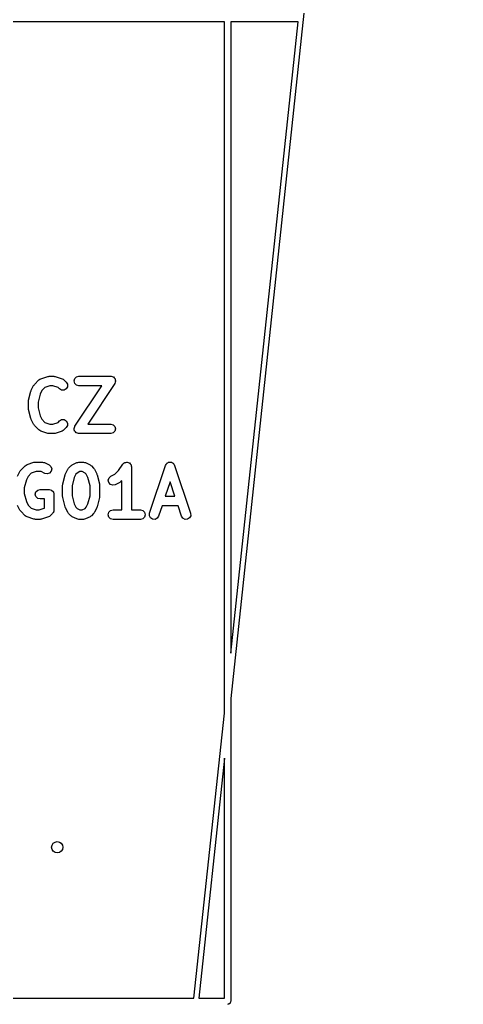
# Model space of a CAD drawing. Extents: x 0.02 to 3.57, y 0.02 to 5.41.
# Drawn here: x 2.237 to 2.784, y 1.607 to 2.822 of the extents above; entities that cross this region are included whole.
import ezdxf

# ---------------------------------------------------------------- set-up
doc = ezdxf.new("R2010")
doc.units = 0
doc.header["$MEASUREMENT"] = 0
doc.layers.add('BLACK', color=7, linetype='CONTINUOUS')

msp = doc.modelspace()

# ---------------------------------------------------------------- linework, layer by layer
at = {"layer": 'BLACK', "linetype": 'CONTINUOUS'}
for p, q in [((2.78444, 4.67261), (2.49767, 1.98462)), ((2.4898, 2.81944), (1.04895, 2.81898)), ((2.4898, 1.96649), (2.4898, 2.81944)), ((2.49767, 2.04029), (2.5808, 2.81947)), ((2.5808, 2.81947), (2.49767, 2.81944)), ((2.49767, 2.81944), (2.49767, 2.04029)), ((2.26353, 2.37914), (2.27196, 2.38195)), ((2.27196, 2.38195), (2.27291, 2.38201)), ((2.27291, 2.38201), (2.27383, 2.38225)), ((2.27383, 2.38225), (2.27946, 2.38225)), ((2.27946, 2.38225), (2.28037, 2.38201)), ((2.28037, 2.38201), (2.28132, 2.38195)), ((2.28132, 2.38195), (2.28976, 2.37914)), ((2.30744, 2.38146), (2.31039, 2.38225)), ((2.31039, 2.38225), (2.34976, 2.38225)), ((2.34976, 2.38225), (2.34995, 2.3822)), ((2.34995, 2.3822), (2.35014, 2.38224)), ((2.35014, 2.38224), (2.35141, 2.38181)), ((2.35141, 2.38181), (2.35271, 2.38146)), ((2.25168, 2.36493), (2.25449, 2.37055)), ((2.25449, 2.37055), (2.25512, 2.37127)), ((2.25512, 2.37127), (2.25559, 2.37209)), ((2.25559, 2.37209), (2.26122, 2.37771)), ((2.26122, 2.37771), (2.26239, 2.37839)), ((2.26239, 2.37839), (2.26353, 2.37914)), ((2.27479, 2.37044), (2.26858, 2.36838)), ((2.2785, 2.37044), (2.27479, 2.37044)), ((2.2847, 2.36838), (2.2785, 2.37044)), ((2.28976, 2.37914), (2.29089, 2.37839)), ((2.29089, 2.37839), (2.29207, 2.37771)), ((2.29207, 2.37771), (2.29488, 2.3749)), ((2.29488, 2.3749), (2.29641, 2.37225)), ((2.29641, 2.37225), (2.29641, 2.3692)), ((2.30448, 2.37635), (2.30527, 2.3793)), ((2.30527, 2.3734), (2.30448, 2.37635)), ((2.30527, 2.3793), (2.30744, 2.38146)), ((2.30744, 2.37123), (2.30527, 2.3734)), ((2.30548, 2.32057), (2.33872, 2.37044)), ((2.31039, 2.37044), (2.30744, 2.37123)), ((2.33872, 2.37044), (2.31039, 2.37044)), ((2.35467, 2.37307), (2.32142, 2.3232)), ((2.35271, 2.38146), (2.35285, 2.38133)), ((2.35285, 2.38133), (2.35304, 2.38126)), ((2.35304, 2.38126), (2.35392, 2.38025)), ((2.35392, 2.38025), (2.35487, 2.3793)), ((2.35474, 2.37326), (2.35467, 2.37307)), ((2.35487, 2.3734), (2.35474, 2.37326)), ((2.35487, 2.3793), (2.35492, 2.37911)), ((2.35522, 2.3747), (2.35487, 2.3734)), ((2.35492, 2.37911), (2.35505, 2.37897)), ((2.35505, 2.37897), (2.35532, 2.37765)), ((2.35565, 2.37597), (2.35522, 2.3747)), ((2.35532, 2.37765), (2.35566, 2.37635)), ((2.35566, 2.37635), (2.35561, 2.37616)), ((2.35561, 2.37616), (2.35565, 2.37597)), ((2.24842, 2.35247), (2.25123, 2.36372)), ((2.25123, 2.36372), (2.25155, 2.36429)), ((2.25155, 2.36429), (2.25168, 2.36493)), ((2.26253, 2.36023), (2.26005, 2.35031)), ((2.26462, 2.36441), (2.26253, 2.36023)), ((2.26858, 2.36838), (2.26462, 2.36441)), ((2.28653, 2.36655), (2.2847, 2.36838)), ((2.28918, 2.36502), (2.28653, 2.36655)), ((2.29223, 2.36502), (2.28918, 2.36502)), ((2.29488, 2.36655), (2.29223, 2.36502)), ((2.29641, 2.3692), (2.29488, 2.36655)), ((2.24824, 2.35104), (2.24843, 2.35174)), ((2.24824, 2.3426), (2.24824, 2.35104)), ((2.24843, 2.35174), (2.24842, 2.35247)), ((2.26005, 2.35031), (2.26005, 2.34333)), ((2.24843, 2.3419), (2.24824, 2.3426)), ((2.24842, 2.34117), (2.24843, 2.3419)), ((2.25123, 2.32992), (2.24842, 2.34117)), ((2.26005, 2.34333), (2.26253, 2.33342)), ((2.26253, 2.33342), (2.26462, 2.32923)), ((2.25155, 2.32935), (2.25123, 2.32992)), ((2.25168, 2.32871), (2.25155, 2.32935)), ((2.25449, 2.32309), (2.25168, 2.32871)), ((2.25512, 2.32238), (2.25449, 2.32309)), ((2.25559, 2.32155), (2.25512, 2.32238)), ((2.26122, 2.31593), (2.25559, 2.32155)), ((2.26462, 2.32923), (2.26858, 2.32527)), ((2.26858, 2.32527), (2.27479, 2.3232)), ((2.27479, 2.3232), (2.2785, 2.3232)), ((2.2785, 2.3232), (2.2847, 2.32527)), ((2.2847, 2.32527), (2.28653, 2.32709)), ((2.28653, 2.32709), (2.28918, 2.32862)), ((2.28918, 2.32862), (2.29223, 2.32862)), ((2.29223, 2.32862), (2.29488, 2.32709)), ((2.29488, 2.32709), (2.29641, 2.32445)), ((2.29641, 2.32139), (2.29488, 2.31874)), ((2.29641, 2.32445), (2.29641, 2.32139)), ((2.32142, 2.3232), (2.34976, 2.3232)), ((2.34976, 2.3232), (2.35271, 2.32241)), ((2.35271, 2.32241), (2.35487, 2.32025)), ((2.26239, 2.31525), (2.26122, 2.31593)), ((2.26353, 2.3145), (2.26239, 2.31525)), ((2.27196, 2.31169), (2.26353, 2.3145)), ((2.27291, 2.31163), (2.27196, 2.31169)), ((2.27383, 2.31139), (2.27291, 2.31163)), ((2.27946, 2.31139), (2.27383, 2.31139)), ((2.28037, 2.31163), (2.27946, 2.31139)), ((2.28132, 2.31169), (2.28037, 2.31163)), ((2.28976, 2.3145), (2.28132, 2.31169)), ((2.29089, 2.31525), (2.28976, 2.3145)), ((2.29207, 2.31593), (2.29089, 2.31525)), ((2.29488, 2.31874), (2.29207, 2.31593)), ((2.30448, 2.31729), (2.30453, 2.31748)), ((2.30483, 2.316), (2.30448, 2.31729)), ((2.3045, 2.31767), (2.30493, 2.31895)), ((2.30453, 2.31748), (2.3045, 2.31767)), ((2.3051, 2.31468), (2.30483, 2.316)), ((2.30493, 2.31895), (2.30527, 2.32025)), ((2.30522, 2.31453), (2.3051, 2.31468)), ((2.30527, 2.31434), (2.30522, 2.31453)), ((2.30527, 2.32025), (2.30541, 2.32038)), ((2.30623, 2.31339), (2.30527, 2.31434)), ((2.30541, 2.32038), (2.30548, 2.32057)), ((2.30711, 2.31238), (2.30623, 2.31339)), ((2.3073, 2.31232), (2.30711, 2.31238)), ((2.30744, 2.31218), (2.3073, 2.31232)), ((2.30874, 2.31183), (2.30744, 2.31218)), ((2.31001, 2.3114), (2.30874, 2.31183)), ((2.3102, 2.31144), (2.31001, 2.3114)), ((2.31039, 2.31139), (2.3102, 2.31144)), ((2.34976, 2.31139), (2.31039, 2.31139)), ((2.35271, 2.31218), (2.34976, 2.31139)), ((2.35487, 2.31434), (2.35271, 2.31218)), ((2.35487, 2.32025), (2.35566, 2.31729)), ((2.35566, 2.31729), (2.35487, 2.31434)), ((2.24435, 2.27171), (2.24552, 2.27239)), ((2.24552, 2.27239), (2.24665, 2.27314)), ((2.24665, 2.27314), (2.25509, 2.27595)), ((2.25509, 2.27595), (2.25604, 2.27601)), ((2.25604, 2.27601), (2.25696, 2.27625)), ((2.25696, 2.27625), (2.26539, 2.27625)), ((2.26539, 2.27625), (2.26671, 2.2759)), ((2.26671, 2.2759), (2.26804, 2.27563)), ((2.26804, 2.27563), (2.27366, 2.27282)), ((2.27366, 2.27282), (2.27595, 2.27079)), ((2.30059, 2.27171), (2.30141, 2.27219)), ((2.30141, 2.27219), (2.30212, 2.27282)), ((2.30212, 2.27282), (2.30775, 2.27563)), ((2.30775, 2.27563), (2.30908, 2.2759)), ((2.30908, 2.2759), (2.31039, 2.27625)), ((2.31039, 2.27625), (2.31601, 2.27625)), ((2.31601, 2.27625), (2.31732, 2.2759)), ((2.31732, 2.2759), (2.31865, 2.27563)), ((2.31865, 2.27563), (2.32428, 2.27282)), ((2.32428, 2.27282), (2.32499, 2.27219)), ((2.32499, 2.27219), (2.32581, 2.27171)), ((2.35923, 2.26568), (2.36453, 2.27363)), ((2.36453, 2.27363), (2.36554, 2.27451)), ((2.36554, 2.27451), (2.36649, 2.27546)), ((2.36649, 2.27546), (2.36668, 2.27551)), ((2.36668, 2.27551), (2.36683, 2.27564)), ((2.36683, 2.27564), (2.36815, 2.27591)), ((2.36815, 2.27591), (2.36944, 2.27625)), ((2.36944, 2.27625), (2.36963, 2.2762)), ((2.36963, 2.2762), (2.36982, 2.27624)), ((2.36982, 2.27624), (2.3711, 2.27581)), ((2.3711, 2.27581), (2.3724, 2.27546)), ((2.3724, 2.27546), (2.37254, 2.27533)), ((2.37254, 2.27533), (2.37272, 2.27526)), ((2.37272, 2.27526), (2.37361, 2.27425)), ((2.37361, 2.27425), (2.37456, 2.2733)), ((2.37456, 2.2733), (2.37461, 2.27311)), ((2.37461, 2.27311), (2.37474, 2.27297)), ((2.37474, 2.27297), (2.375, 2.27165)), ((2.39759, 2.21316), (2.41727, 2.27222)), ((2.41727, 2.27222), (2.41793, 2.27321)), ((2.41793, 2.27321), (2.41846, 2.27427)), ((2.41846, 2.27427), (2.41876, 2.27447)), ((2.41876, 2.27447), (2.41896, 2.27477)), ((2.41896, 2.27477), (2.42002, 2.2753)), ((2.42002, 2.2753), (2.42101, 2.27595)), ((2.42101, 2.27595), (2.42137, 2.27597)), ((2.42137, 2.27597), (2.42169, 2.27613)), ((2.42169, 2.27613), (2.42288, 2.27606)), ((2.42288, 2.27606), (2.42406, 2.27613)), ((2.42406, 2.27613), (2.42438, 2.27597)), ((2.42438, 2.27597), (2.42474, 2.27595)), ((2.42474, 2.27595), (2.42573, 2.2753)), ((2.42573, 2.2753), (2.42679, 2.27477)), ((2.42679, 2.27477), (2.42699, 2.27447)), ((2.42699, 2.27447), (2.42729, 2.27427)), ((2.42729, 2.27427), (2.42782, 2.27321)), ((2.42782, 2.27321), (2.42848, 2.27222)), ((2.42848, 2.27222), (2.44816, 2.21316)), ((2.2348, 2.25893), (2.23762, 2.26455)), ((2.23762, 2.26455), (2.23825, 2.26527)), ((2.23825, 2.26527), (2.23872, 2.26609)), ((2.23872, 2.26609), (2.24435, 2.27171)), ((2.25171, 2.26238), (2.24775, 2.25841)), ((2.25792, 2.26444), (2.25171, 2.26238)), ((2.264, 2.26444), (2.25792, 2.26444)), ((2.26838, 2.26226), (2.264, 2.26444)), ((2.27137, 2.26164), (2.26838, 2.26226)), ((2.27427, 2.26261), (2.27137, 2.26164)), ((2.2763, 2.2649), (2.27427, 2.26261)), ((2.27595, 2.27079), (2.27691, 2.26789)), ((2.27691, 2.26789), (2.2763, 2.2649)), ((2.2906, 2.24928), (2.29341, 2.26053)), ((2.29341, 2.26053), (2.29373, 2.2611)), ((2.29373, 2.2611), (2.29386, 2.26174)), ((2.29386, 2.26174), (2.29667, 2.26737)), ((2.29667, 2.26737), (2.2973, 2.26808)), ((2.2973, 2.26808), (2.29778, 2.2689)), ((2.29778, 2.2689), (2.30059, 2.27171)), ((2.30681, 2.26123), (2.30471, 2.25704)), ((2.30826, 2.26268), (2.30681, 2.26123)), ((2.31178, 2.26444), (2.30826, 2.26268)), ((2.31462, 2.26444), (2.31178, 2.26444)), ((2.31814, 2.26268), (2.31462, 2.26444)), ((2.3196, 2.26123), (2.31814, 2.26268)), ((2.32169, 2.25704), (2.3196, 2.26123)), ((2.32581, 2.27171), (2.32863, 2.2689)), ((2.32863, 2.2689), (2.3291, 2.26808)), ((2.3291, 2.26808), (2.32973, 2.26737)), ((2.32973, 2.26737), (2.33254, 2.26174)), ((2.33254, 2.26174), (2.33267, 2.2611)), ((2.33267, 2.2611), (2.33299, 2.26053)), ((2.33299, 2.26053), (2.3358, 2.24928)), ((2.34993, 2.25876), (2.3547, 2.26114)), ((2.3547, 2.26114), (2.35923, 2.26568)), ((2.375, 2.27165), (2.37535, 2.27035)), ((2.37535, 2.27035), (2.37535, 2.2172)), ((2.24566, 2.25423), (2.24318, 2.24431)), ((2.24775, 2.25841), (2.24566, 2.25423)), ((2.29042, 2.24785), (2.29061, 2.24856)), ((2.29061, 2.24856), (2.2906, 2.24928)), ((2.30471, 2.25704), (2.30223, 2.24713)), ((2.32417, 2.24713), (2.32169, 2.25704)), ((2.3358, 2.24928), (2.33579, 2.24856)), ((2.33579, 2.24856), (2.33598, 2.24785)), ((2.34668, 2.25383), (2.34764, 2.25673)), ((2.34729, 2.25084), (2.34668, 2.25383)), ((2.34932, 2.24855), (2.34729, 2.25084)), ((2.34764, 2.25673), (2.34993, 2.25876)), ((2.35222, 2.24758), (2.34932, 2.24855)), ((2.35521, 2.24819), (2.35222, 2.24758)), ((2.36084, 2.25101), (2.35521, 2.24819)), ((2.36155, 2.25164), (2.36084, 2.25101)), ((2.36237, 2.25211), (2.36155, 2.25164)), ((2.36354, 2.25328), (2.36237, 2.25211)), ((2.36354, 2.2172), (2.36354, 2.25328)), ((2.42288, 2.25167), (2.41701, 2.23407)), ((2.42874, 2.23407), (2.42288, 2.25167)), ((2.24318, 2.24431), (2.24318, 2.23733)), ((2.24318, 2.23733), (2.24566, 2.22742)), ((2.25668, 2.2366), (2.25747, 2.23956)), ((2.25747, 2.23365), (2.25668, 2.2366)), ((2.25747, 2.23956), (2.25963, 2.24172)), ((2.25963, 2.24172), (2.26258, 2.24251)), ((2.26258, 2.24251), (2.27383, 2.24251)), ((2.27383, 2.24251), (2.27678, 2.24172)), ((2.27678, 2.24172), (2.27895, 2.23956)), ((2.27895, 2.23956), (2.27974, 2.2366)), ((2.27974, 2.2366), (2.27974, 2.21692)), ((2.29042, 2.23379), (2.29042, 2.24785)), ((2.30223, 2.24713), (2.30223, 2.23452)), ((2.32417, 2.23452), (2.32417, 2.24713)), ((2.33598, 2.24785), (2.33598, 2.23379)), ((2.24566, 2.22742), (2.24775, 2.22323)), ((2.25963, 2.23149), (2.25747, 2.23365)), ((2.26258, 2.2307), (2.25963, 2.23149)), ((2.26793, 2.2307), (2.26258, 2.2307)), ((2.26793, 2.21936), (2.26793, 2.2307)), ((2.29061, 2.23309), (2.29042, 2.23379)), ((2.2906, 2.23236), (2.29061, 2.23309)), ((2.29341, 2.22111), (2.2906, 2.23236)), ((2.30223, 2.23452), (2.30471, 2.2246)), ((2.30471, 2.2246), (2.30681, 2.22042)), ((2.3196, 2.22042), (2.32169, 2.2246)), ((2.32169, 2.2246), (2.32417, 2.23452)), ((2.3358, 2.23236), (2.33299, 2.22111)), ((2.33598, 2.23379), (2.33579, 2.23309)), ((2.33579, 2.23309), (2.3358, 2.23236)), ((2.41701, 2.23407), (2.42874, 2.23407)), ((2.23762, 2.21709), (2.2348, 2.22271)), ((2.23825, 2.21638), (2.23762, 2.21709)), ((2.23872, 2.21555), (2.23825, 2.21638)), ((2.24435, 2.20993), (2.23872, 2.21555)), ((2.24775, 2.22323), (2.25171, 2.21927)), ((2.25171, 2.21927), (2.25792, 2.2172)), ((2.25792, 2.2172), (2.26162, 2.2172)), ((2.26162, 2.2172), (2.26783, 2.21927)), ((2.26783, 2.21927), (2.26793, 2.21936)), ((2.27801, 2.21274), (2.27519, 2.20993)), ((2.2784, 2.21342), (2.27801, 2.21274)), ((2.27895, 2.21397), (2.2784, 2.21342)), ((2.27915, 2.21472), (2.27895, 2.21397)), ((2.27954, 2.21539), (2.27915, 2.21472)), ((2.27974, 2.21692), (2.27954, 2.21617)), ((2.27954, 2.21617), (2.27954, 2.21539)), ((2.29373, 2.22054), (2.29341, 2.22111)), ((2.29386, 2.2199), (2.29373, 2.22054)), ((2.29667, 2.21428), (2.29386, 2.2199)), ((2.2973, 2.21357), (2.29667, 2.21428)), ((2.29778, 2.21274), (2.2973, 2.21357)), ((2.30059, 2.20993), (2.29778, 2.21274)), ((2.30681, 2.22042), (2.30826, 2.21896)), ((2.30826, 2.21896), (2.31178, 2.2172)), ((2.31178, 2.2172), (2.31462, 2.2172)), ((2.31462, 2.2172), (2.31814, 2.21896)), ((2.31814, 2.21896), (2.3196, 2.22042)), ((2.32863, 2.21274), (2.32581, 2.20993)), ((2.3291, 2.21357), (2.32863, 2.21274)), ((2.32973, 2.21428), (2.3291, 2.21357)), ((2.33254, 2.2199), (2.32973, 2.21428)), ((2.33267, 2.22054), (2.33254, 2.2199)), ((2.33299, 2.22111), (2.33267, 2.22054)), ((2.34667, 2.21129), (2.34746, 2.21425)), ((2.34746, 2.21425), (2.34962, 2.21641)), ((2.34962, 2.21641), (2.35257, 2.2172)), ((2.35257, 2.2172), (2.36354, 2.2172)), ((2.37535, 2.2172), (2.38632, 2.2172)), ((2.38632, 2.2172), (2.38927, 2.21641)), ((2.38927, 2.21641), (2.39143, 2.21425)), ((2.39143, 2.21425), (2.39222, 2.21129)), ((2.3974, 2.21011), (2.39759, 2.21316)), ((2.41307, 2.22226), (2.40879, 2.20943)), ((2.43268, 2.22226), (2.41307, 2.22226)), ((2.43696, 2.20943), (2.43268, 2.22226)), ((2.44816, 2.21316), (2.44835, 2.21011)), ((2.24552, 2.20925), (2.24435, 2.20993)), ((2.24665, 2.2085), (2.24552, 2.20925)), ((2.25509, 2.20569), (2.24665, 2.2085)), ((2.25604, 2.20563), (2.25509, 2.20569)), ((2.25696, 2.20539), (2.25604, 2.20563)), ((2.26258, 2.20539), (2.25696, 2.20539)), ((2.2635, 2.20563), (2.26258, 2.20539)), ((2.26445, 2.20569), (2.2635, 2.20563)), ((2.27289, 2.2085), (2.26445, 2.20569)), ((2.27402, 2.20925), (2.27289, 2.2085)), ((2.27519, 2.20993), (2.27402, 2.20925)), ((2.30141, 2.20946), (2.30059, 2.20993)), ((2.30212, 2.20882), (2.30141, 2.20946)), ((2.30775, 2.20601), (2.30212, 2.20882)), ((2.30908, 2.20574), (2.30775, 2.20601)), ((2.31039, 2.20539), (2.30908, 2.20574)), ((2.31601, 2.20539), (2.31039, 2.20539)), ((2.31732, 2.20574), (2.31601, 2.20539)), ((2.31865, 2.20601), (2.31732, 2.20574)), ((2.32428, 2.20882), (2.31865, 2.20601)), ((2.32499, 2.20946), (2.32428, 2.20882)), ((2.32581, 2.20993), (2.32499, 2.20946)), ((2.34746, 2.20834), (2.34667, 2.21129)), ((2.34962, 2.20618), (2.34746, 2.20834)), ((2.35257, 2.20539), (2.34962, 2.20618)), ((2.36944, 2.20539), (2.35257, 2.20539)), ((2.38632, 2.20539), (2.36944, 2.20539)), ((2.38927, 2.20618), (2.38632, 2.20539)), ((2.39143, 2.20834), (2.38927, 2.20618)), ((2.39222, 2.21129), (2.39143, 2.20834)), ((2.39877, 2.20738), (2.3974, 2.21011)), ((2.40132, 2.20569), (2.39877, 2.20738)), ((2.40437, 2.20551), (2.40132, 2.20569)), ((2.40711, 2.20688), (2.40437, 2.20551)), ((2.40879, 2.20943), (2.40711, 2.20688)), ((2.43864, 2.20688), (2.43696, 2.20943)), ((2.44138, 2.20551), (2.43864, 2.20688)), ((2.44443, 2.20569), (2.44138, 2.20551)), ((2.44698, 2.20738), (2.44443, 2.20569)), ((2.44835, 2.21011), (2.44698, 2.20738)), ((2.49767, 1.98462), (2.49767, 1.61094)), ((2.45228, 1.61488), (2.4898, 1.96649)), ((2.4898, 1.91082), (2.45822, 1.61488)), ((2.4898, 1.61488), (2.4898, 1.91082)), ((1.97039, 1.61488), (2.45228, 1.61488)), ((2.45822, 1.61488), (2.4898, 1.61488)), ((2.49433, 1.6072), (2.49373, 1.60701)), ((2.49495, 1.6072), (2.49433, 1.6072)), ((2.49545, 1.60757), (2.49495, 1.6072)), ((2.49605, 1.60776), (2.49545, 1.60757)), ((2.49641, 1.60826), (2.49605, 1.60776)), ((2.49692, 1.60863), (2.49641, 1.60826)), ((2.49711, 1.60922), (2.49692, 1.60863)), ((2.49748, 1.60973), (2.49711, 1.60922)), ((2.49767, 1.61094), (2.49748, 1.61035)), ((2.49748, 1.61035), (2.49748, 1.60973))]:
    msp.add_line(p, q, dxfattribs=at)
at = {"layer": 'BLACK'}
msp.add_circle((2.28373, 1.80094), 0.00689, dxfattribs=at)

doc.saveas('drawing.dxf')
